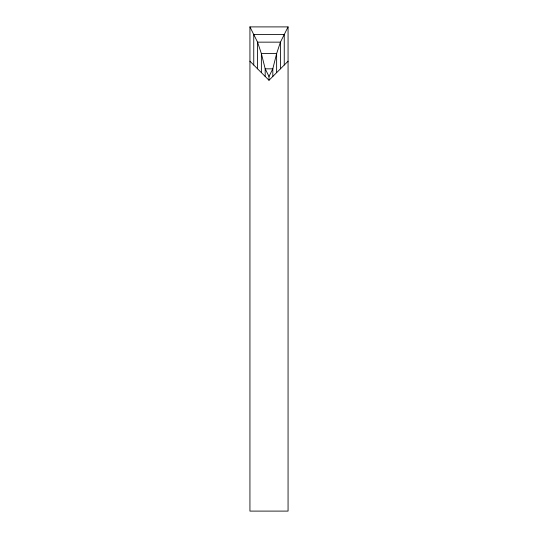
<?xml version="1.0" encoding="UTF-8"?>
<svg xmlns="http://www.w3.org/2000/svg" width="538" height="538" viewBox="0 0 538 538"><rect width="100%" height="100%" fill="white"/><g stroke="black" fill="none" stroke-linecap="round" stroke-linejoin="round"><path stroke-width="0.81" d="M288.065 26.9L288.065 511.1L249.935 511.1L249.935 26.9L288.065 26.9L280.439 42.152L276.626 53.592L272.813 68.837L269 76.463L269 80.276L288.065 61.211M249.935 61.211L269 80.276M249.935 26.9L257.561 42.152L261.374 53.592L265.187 68.837L269 76.463M284.252 65.024L284.252 34.526L253.748 34.526L253.748 65.024M280.439 68.837L280.439 42.152L257.561 42.152L257.561 68.837M276.626 72.65L276.626 53.592L261.374 53.592L261.374 72.65M272.813 76.463L272.813 68.837L265.187 68.837L265.187 76.463"/></g></svg>
